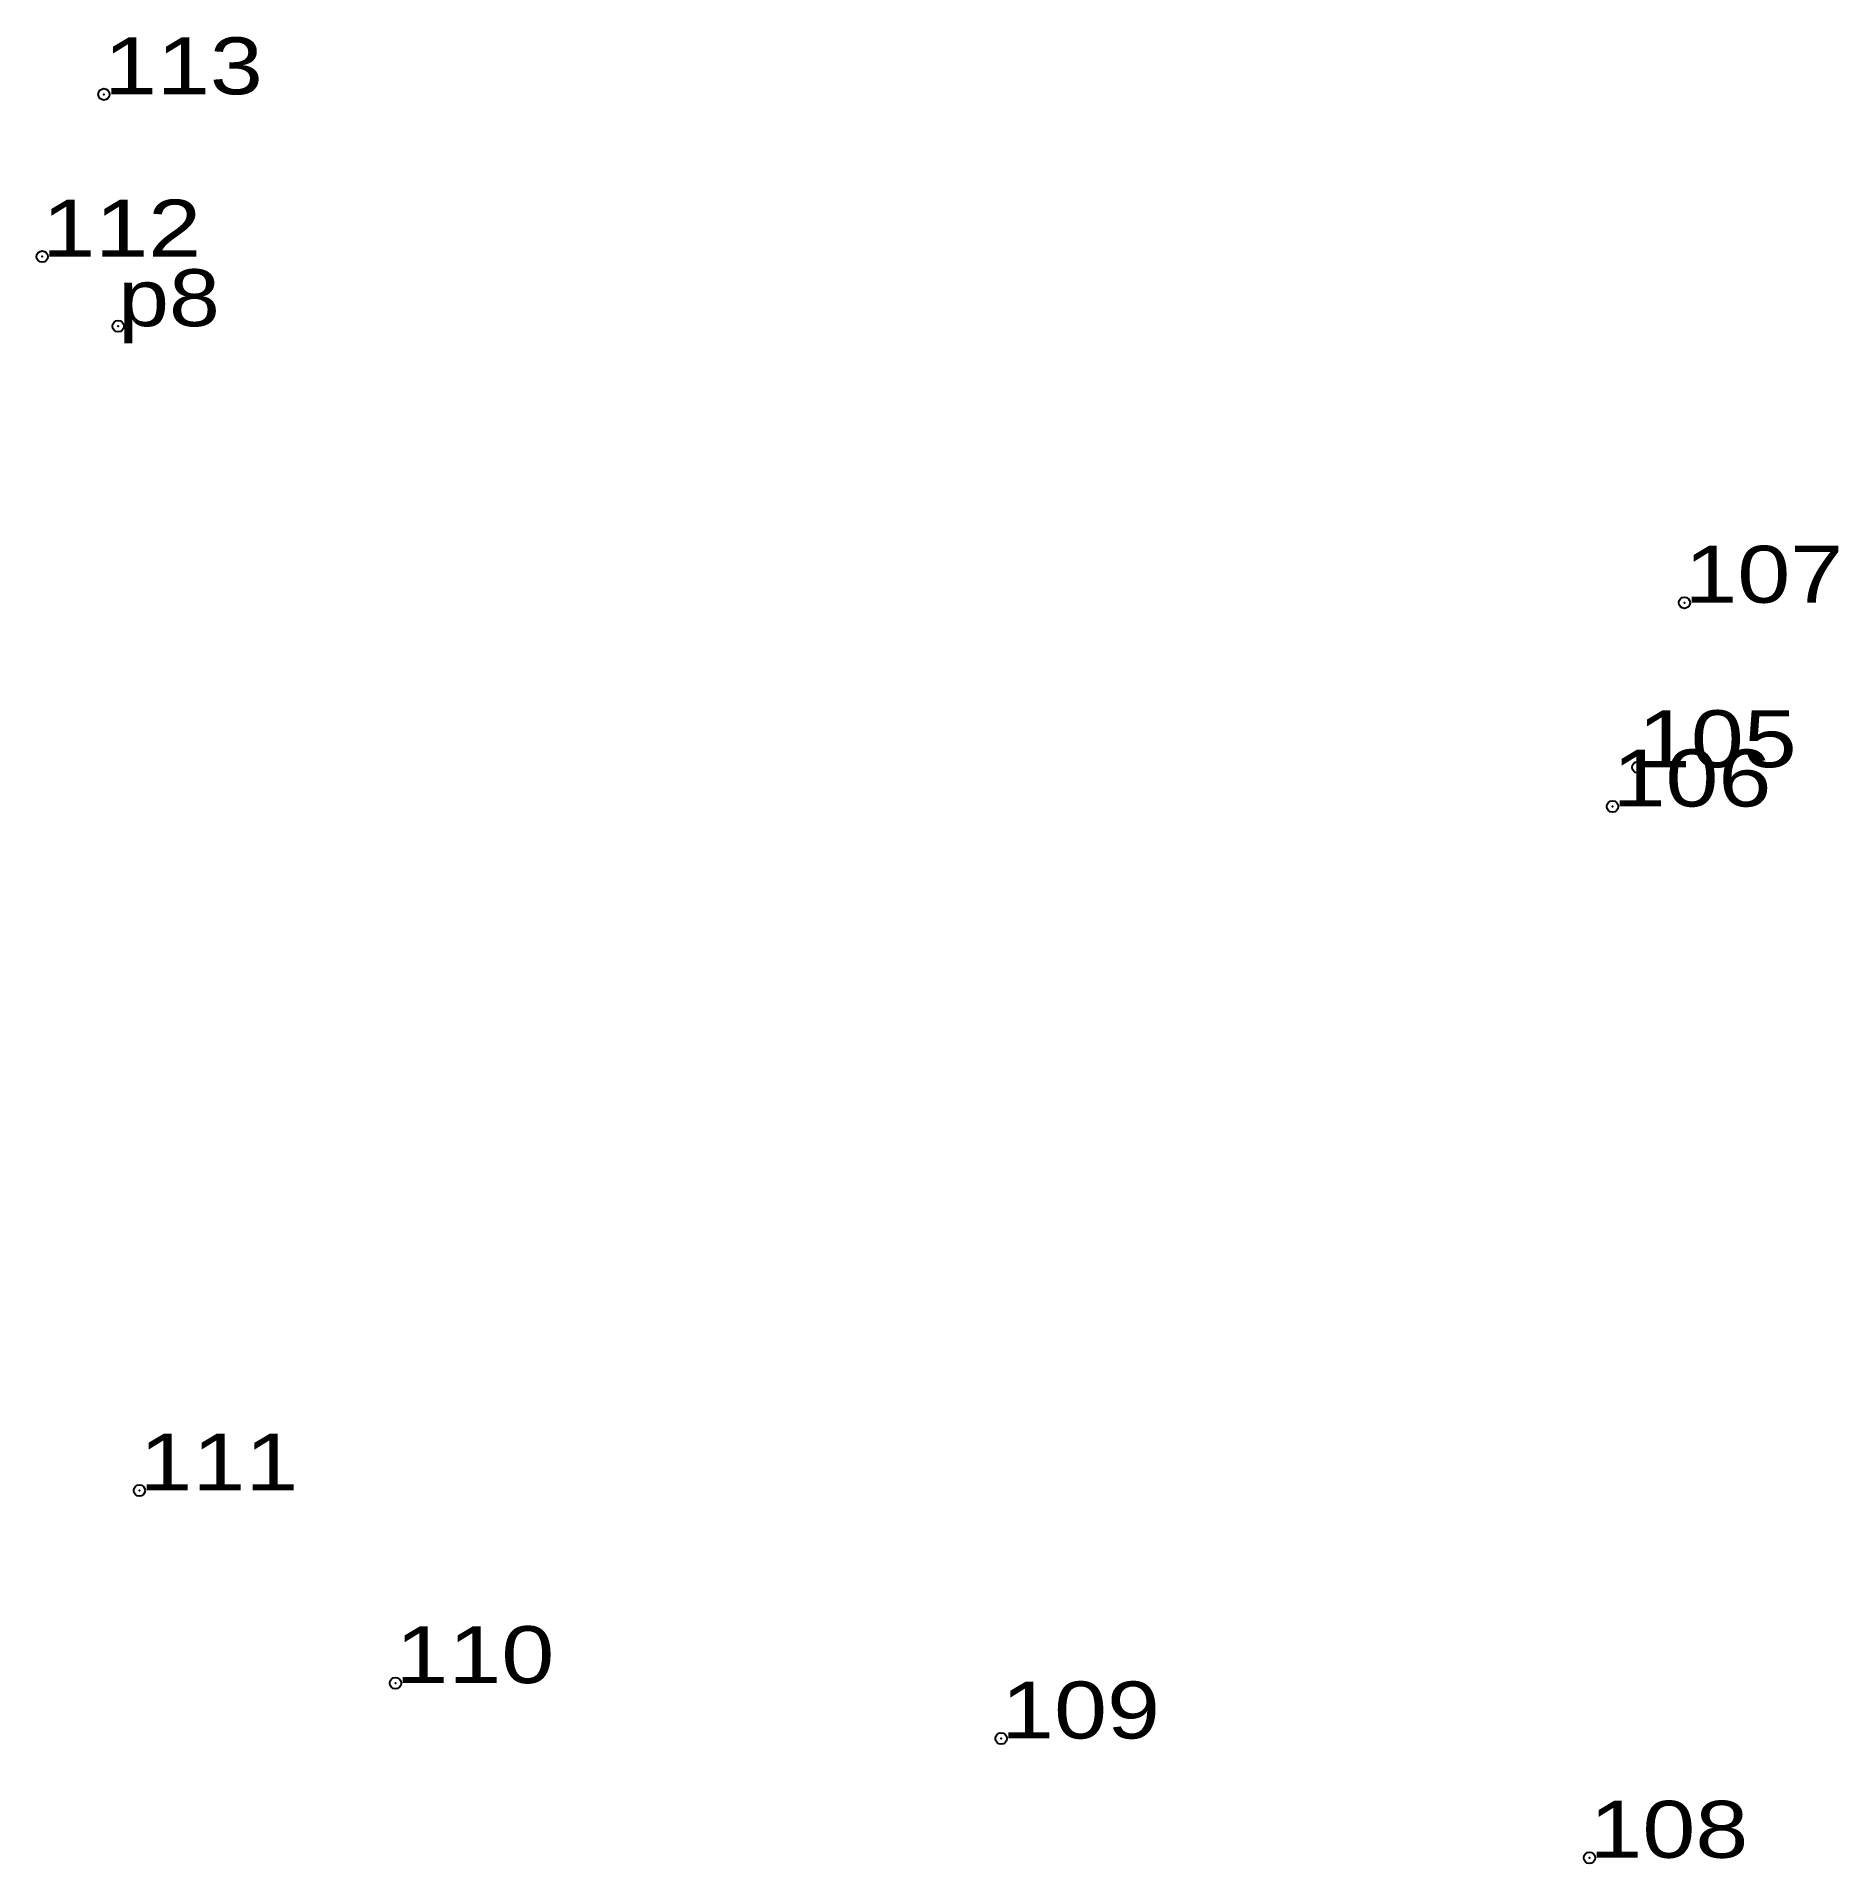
# Model space of a CAD drawing. Header units: metres. Extents: x 536013 to 552789, y 1818325 to 1839235.
# Drawn here: x 536012.8 to 536069.7, y 1839176.8 to 1839234.6 of the extents above.
import ezdxf

# ---------------------------------------------------------------- set-up
doc = ezdxf.new("R2010")
doc.units = ezdxf.units.M
doc.header["$LTSCALE"] = 0.72
doc.header["$PDMODE"] = 32
doc.header["$PDSIZE"] = 0.36
doc.layers.add('12', color=7, linetype='Continuous')
doc.layers.add('7', color=7, linetype='Continuous')

msp = doc.modelspace()

# ---------------------------------------------------------------- linework, layer by layer
at = {"layer": '7'}
for p in [(536014.92, 1839232.75), (536012.97, 1839227.62), (536015.37, 1839225.42), (536064.86, 1839216.68), (536063.39, 1839211.48), (536062.59, 1839210.24), (536016.04, 1839188.62), (536024.13, 1839182.53), (536043.27, 1839180.78), (536061.86, 1839177.01)]:
    msp.add_point(p, dxfattribs=at)

# ---------------------------------------------------------------- texts
at = {"layer": '12'}
for s, width, p in [('113', 1.25, (536014.92, 1839232.75)), ('112', 1.25, (536012.97, 1839227.62)), ('p8', 1.2, (536015.37, 1839225.42)), ('107', 1.25, (536064.86, 1839216.68)), ('105', 1.25, (536063.39, 1839211.48)), ('106', 1.25, (536062.59, 1839210.24)), ('111', 1.25, (536016.04, 1839188.62)), ('110', 1.25, (536024.13, 1839182.53)), ('109', 1.25, (536043.27, 1839180.78)), ('108', 1.25, (536061.86, 1839177.01))]:
    msp.add_text(s, height=1.8, dxfattribs=dict(at, width=width)).set_placement(p)

doc.saveas('drawing.dxf')
